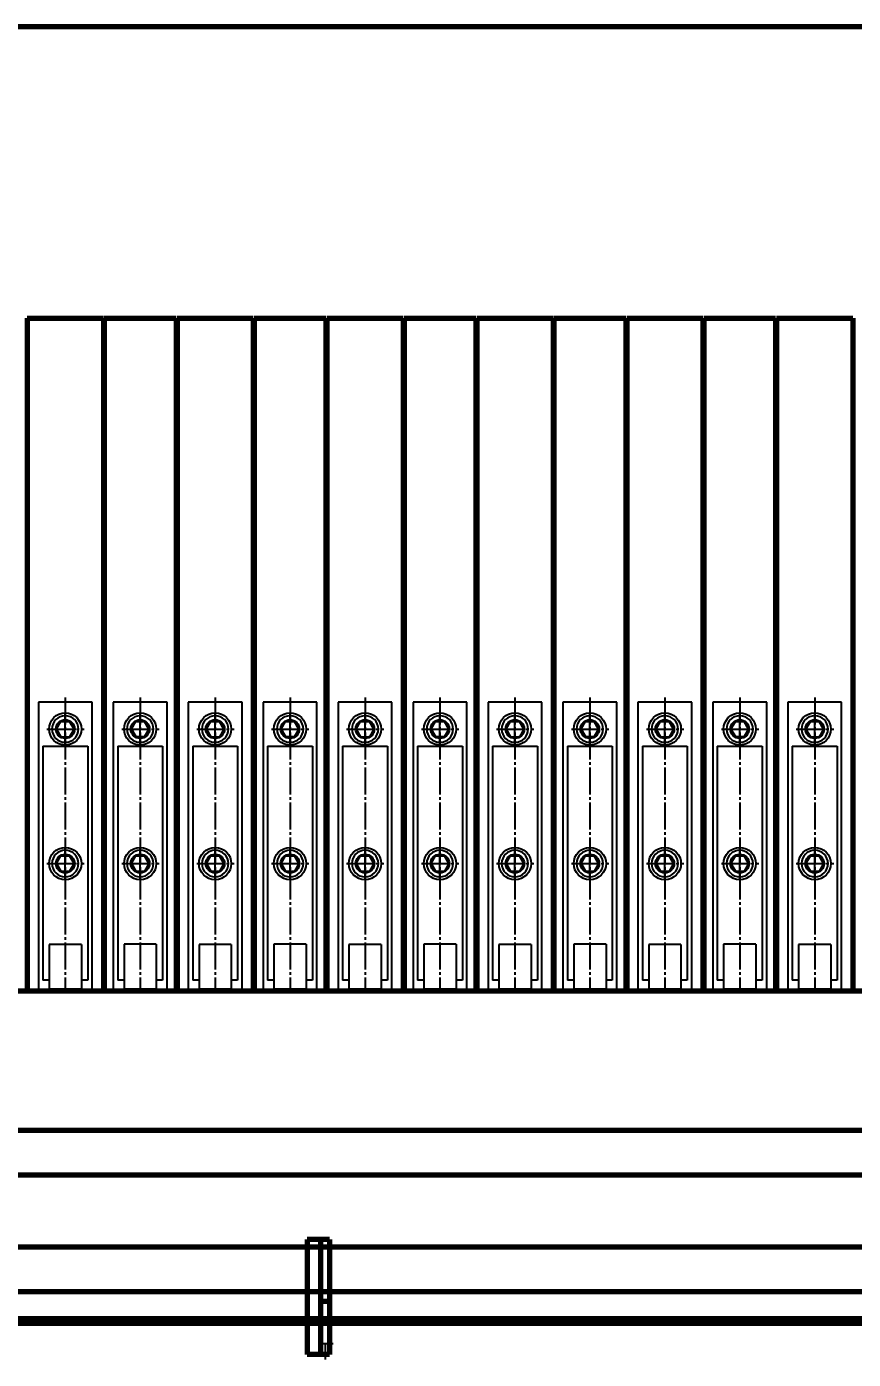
# Model space of a CAD drawing. Header units: millimetres. Extents: x -14850 to 14850, y -10500 to 10500.
# Drawn here: x -7885 to -6964, y 2566 to 4052 of the extents above; entities that cross this region are included whole.
import ezdxf

# ---------------------------------------------------------------- set-up
doc = ezdxf.new("R2010")
doc.units = ezdxf.units.MM
doc.linetypes.add('EB_DASH', pattern=[6, 3, -3])
doc.linetypes.add('EB_DASHDOT', pattern=[39, 30, -3, 3, -3])
for name, color, linetype, lineweight in [('CAXA0', 7, 'Continuous', 70), ('CAXA1', 1, 'EB_DASHDOT', 25), ('CAXA2', 6, 'EB_DASH', 25), ('CAXA4', 3, 'Continuous', 25)]:
    doc.layers.add(name, color=color, linetype=linetype, lineweight=lineweight)
doc.styles.add('标准', font='', dxfattribs={"width": 0.667})
doc.styles.get('标准').set_extended_font_data('NSimSun')
doc.dimstyles.new('标准', dxfattribs={"dimscale": 50, "dimtxt": 3.5, "dimasz": 3, "dimexe": 2, "dimexo": 0, "dimtad": 1, "dimdec": 1, "dimzin": 12, "dimdsep": 46, "dimtxsty": '标准', "dimcen": 0, "dimdle": 4, "dimaunit": 1, "dimazin": 2, "dimtfac": 1, "dimtdec": 3, "dimtmove": 0, "dimatfit": 3, "dimfxl": 0, "dimtolj": 1, "dimtzin": 0, "dimarcsym": 0})

# ---------------------------------------------------------------- blocks, each defined once
blk = doc.blocks.new('CAXBLOCK47', base_point=(-7560, 2639))
at = {"layer": 'CAXA0', "linetype": 'Continuous', "lineweight": 70}
for p, q in [((-7547.4, 2699.6), (-7572.4, 2699.6)), ((-7572.4, 2699.6), (-7572.4, 2571.6)), ((-7557.4, 2699.6), (-7557.4, 2571.6)), ((-7547.4, 2699.6), (-7547.4, 2571.6)), ((-7547.4, 2630.6), (-7557.4, 2630.6)), ((-7547.4, 2571.6), (-7572.4, 2571.6))]:
    blk.add_line(p, q, dxfattribs=at)
at = {"layer": 'CAXA1', "linetype": 'EB_DASHDOT', "lineweight": 25}
for p, q in [((-7560, 2608.6), (-7545.4, 2608.6)), ((-7559.5, 2583.6), (-7543.5, 2583.6))]:
    blk.add_line(p, q, dxfattribs=at)
at = {"layer": 'CAXA1', "color": 1, "linetype": 'EB_DASHDOT', "lineweight": 25}
blk.add_line((-7552.4, 2582.5), (-7552.4, 2566), dxfattribs=at)
blk = doc.blocks.new('CAXBLOCK241', base_point=(-7049.4, 3351.7))
at = {"layer": 'CAXA0', "linetype": 'Continuous', "lineweight": 70}
for p, q in [((-7049.4, 3726.7), (-6964.4, 3726.7)), ((-7049.4, 3726.7), (-7049.4, 2976.7)), ((-6964.4, 3726.7), (-6964.4, 2976.7)), ((-7049.4, 2976.7), (-6964.4, 2976.7))]:
    blk.add_line(p, q, dxfattribs=at)
at = {"layer": 'CAXA2', "color": 6, "linetype": 'Continuous', "lineweight": 25}
for p, q in [((-7036.9, 3298.7), (-7036.9, 2976.7)), ((-6976.9, 3298.7), (-7036.9, 3298.7)), ((-6976.9, 2976.7), (-6976.9, 3298.7)), ((-7006.9, 3250.8), (-7006.9, 3286.5)), ((-7016.7, 3268.7), (-7011.8, 3277.2)), ((-7016.7, 3268.7), (-7011.8, 3260.2)), ((-7011.8, 3277.2), (-7002, 3277.2)), ((-6997.1, 3268.7), (-7002, 3277.2)), ((-6997.1, 3268.7), (-7002, 3277.2)), ((-6997.1, 3268.7), (-7002, 3260.2)), ((-7011.8, 3260.2), (-7002, 3260.2)), ((-7031.9, 3249.7), (-7031.9, 2988.7)), ((-7031.9, 3249.7), (-6981.9, 3249.7)), ((-6981.9, 3249.7), (-6981.9, 2988.7)), ((-7006.9, 3100.8), (-7006.9, 3136.5)), ((-7016.7, 3118.7), (-7011.8, 3127.2)), ((-7011.8, 3127.2), (-7002, 3127.2)), ((-6997.1, 3118.7), (-7002, 3127.2)), ((-6997.1, 3118.7), (-7002, 3127.2)), ((-7016.7, 3118.7), (-7011.8, 3110.2)), ((-7011.8, 3110.2), (-7002, 3110.2)), ((-6997.1, 3118.7), (-7002, 3110.2)), ((-7024.9, 3028.7), (-7024.9, 2978.7)), ((-6988.9, 3028.7), (-7024.9, 3028.7)), ((-6988.9, 3028.7), (-6988.9, 2978.7)), ((-7024.9, 2988.7), (-7031.9, 2988.7)), ((-6981.9, 2988.7), (-6988.9, 2988.7)), ((-6988.9, 2978.7), (-7024.9, 2978.7))]:
    blk.add_line(p, q, dxfattribs=at)
at = {"layer": 'CAXA2', "color": 6, "linetype": 'EB_DASHDOT', "lineweight": 25}
for p, q in [((-7006.9, 3303.7), (-7006.9, 2976.7)), ((-7027.4, 3268.7), (-6985.8, 3268.7)), ((-7027.4, 3118.7), (-6985.8, 3118.7))]:
    blk.add_line(p, q, dxfattribs=at)
at = {"layer": 'CAXA2', "color": 6, "linetype": 'Continuous', "lineweight": 25}
for centre, radius in [((-7006.9, 3268.7), 18), ((-7006.9, 3268.7), 10.5), ((-7006.9, 3268.7), 9.81), ((-7006.9, 3118.7), 18), ((-7006.9, 3118.7), 18), ((-7006.9, 3118.7), 10.5), ((-7006.9, 3118.7), 10.5), ((-7006.9, 3118.7), 9.81)]:
    blk.add_circle(centre, radius, dxfattribs=at)
for centre, start, end in [((-7006.9, 3268.7), 0, 180), ((-7006.9, 3268.7), 180, 0), ((-7006.9, 3118.7), 0, 180), ((-7006.9, 3118.7), 180, 0)]:
    blk.add_arc(centre, 14.8, start, end, dxfattribs=at)
blk = doc.blocks.new('CAXBLOCK242', base_point=(-6945.5, 3358.4))
at = {"layer": 'CAXA0', "linetype": 'Continuous', "lineweight": 70}
for p, q in [((-7130.4, 3726.7), (-7050.4, 3726.7)), ((-7130.4, 3726.7), (-7130.4, 2976.7)), ((-7050.4, 3726.7), (-7050.4, 2976.7)), ((-7130.4, 2976.7), (-7050.4, 2976.7))]:
    blk.add_line(p, q, dxfattribs=at)
at = {"layer": 'CAXA2', "color": 6, "linetype": 'Continuous', "lineweight": 25}
for p, q in [((-7120.4, 3298.7), (-7120.4, 2976.7)), ((-7060.4, 3298.7), (-7120.4, 3298.7)), ((-7060.4, 2976.7), (-7060.4, 3298.7)), ((-7090.4, 3250.8), (-7090.4, 3286.5)), ((-7100.2, 3268.7), (-7095.3, 3277.2)), ((-7100.2, 3268.7), (-7095.3, 3260.2)), ((-7095.3, 3277.2), (-7085.5, 3277.2)), ((-7080.6, 3268.7), (-7085.5, 3277.2)), ((-7080.6, 3268.7), (-7085.5, 3277.2)), ((-7080.6, 3268.7), (-7085.5, 3260.2)), ((-7095.3, 3260.2), (-7085.5, 3260.2)), ((-7115.4, 3249.7), (-7115.4, 2988.7)), ((-7115.4, 3249.7), (-7065.4, 3249.7)), ((-7065.4, 3249.7), (-7065.4, 2988.7)), ((-7090.4, 3100.8), (-7090.4, 3136.5)), ((-7100.2, 3118.7), (-7095.3, 3127.2)), ((-7095.3, 3127.2), (-7085.5, 3127.2)), ((-7080.6, 3118.7), (-7085.5, 3127.2)), ((-7080.6, 3118.7), (-7085.5, 3127.2)), ((-7100.2, 3118.7), (-7095.3, 3110.2)), ((-7095.3, 3110.2), (-7085.5, 3110.2)), ((-7080.6, 3118.7), (-7085.5, 3110.2)), ((-7108.4, 3028.7), (-7108.4, 2978.7)), ((-7072.4, 3028.7), (-7108.4, 3028.7)), ((-7072.4, 3028.7), (-7072.4, 2978.7)), ((-7108.4, 2988.7), (-7115.4, 2988.7)), ((-7065.4, 2988.7), (-7072.4, 2988.7)), ((-7072.4, 2978.7), (-7108.4, 2978.7))]:
    blk.add_line(p, q, dxfattribs=at)
at = {"layer": 'CAXA2', "color": 6, "linetype": 'EB_DASHDOT', "lineweight": 25}
for p, q in [((-7090.4, 3303.7), (-7090.4, 2976.7)), ((-7110.9, 3268.7), (-7069.3, 3268.7)), ((-7110.9, 3118.7), (-7069.3, 3118.7))]:
    blk.add_line(p, q, dxfattribs=at)
at = {"layer": 'CAXA2', "color": 6, "linetype": 'Continuous', "lineweight": 25}
for centre, radius in [((-7090.4, 3268.7), 18), ((-7090.4, 3268.7), 10.5), ((-7090.4, 3268.7), 9.81), ((-7090.4, 3118.7), 18), ((-7090.4, 3118.7), 18), ((-7090.4, 3118.7), 10.5), ((-7090.4, 3118.7), 10.5), ((-7090.4, 3118.7), 9.81)]:
    blk.add_circle(centre, radius, dxfattribs=at)
for centre, start, end in [((-7090.4, 3268.7), 0, 180), ((-7090.4, 3268.7), 180, 0), ((-7090.4, 3118.7), 0, 180), ((-7090.4, 3118.7), 180, 0)]:
    blk.add_arc(centre, 14.8, start, end, dxfattribs=at)
blk = doc.blocks.new('CAXBLOCK243', base_point=(-7216.4, 3351.7))
at = {"layer": 'CAXA0', "linetype": 'Continuous', "lineweight": 70}
for p, q in [((-7216.4, 3726.7), (-7131.4, 3726.7)), ((-7216.4, 3726.7), (-7216.4, 2976.7)), ((-7131.4, 3726.7), (-7131.4, 2976.7)), ((-7216.4, 2976.7), (-7131.4, 2976.7))]:
    blk.add_line(p, q, dxfattribs=at)
at = {"layer": 'CAXA2', "color": 6, "linetype": 'Continuous', "lineweight": 25}
for p, q in [((-7203.9, 3298.7), (-7203.9, 2976.7)), ((-7143.9, 3298.7), (-7203.9, 3298.7)), ((-7143.9, 2976.7), (-7143.9, 3298.7)), ((-7173.9, 3250.8), (-7173.9, 3286.5)), ((-7183.7, 3268.7), (-7178.8, 3277.2)), ((-7183.7, 3268.7), (-7178.8, 3260.2)), ((-7178.8, 3277.2), (-7169, 3277.2)), ((-7164.1, 3268.7), (-7169, 3277.2)), ((-7164.1, 3268.7), (-7169, 3277.2)), ((-7164.1, 3268.7), (-7169, 3260.2)), ((-7178.8, 3260.2), (-7169, 3260.2)), ((-7198.9, 3249.7), (-7198.9, 2988.7)), ((-7198.9, 3249.7), (-7148.9, 3249.7)), ((-7148.9, 3249.7), (-7148.9, 2988.7)), ((-7173.9, 3100.8), (-7173.9, 3136.5)), ((-7183.7, 3118.7), (-7178.8, 3127.2)), ((-7178.8, 3127.2), (-7169, 3127.2)), ((-7164.1, 3118.7), (-7169, 3127.2)), ((-7164.1, 3118.7), (-7169, 3127.2)), ((-7183.7, 3118.7), (-7178.8, 3110.2)), ((-7178.8, 3110.2), (-7169, 3110.2)), ((-7164.1, 3118.7), (-7169, 3110.2)), ((-7191.9, 3028.7), (-7191.9, 2978.7)), ((-7155.9, 3028.7), (-7191.9, 3028.7)), ((-7155.9, 3028.7), (-7155.9, 2978.7)), ((-7191.9, 2988.7), (-7198.9, 2988.7)), ((-7148.9, 2988.7), (-7155.9, 2988.7)), ((-7155.9, 2978.7), (-7191.9, 2978.7))]:
    blk.add_line(p, q, dxfattribs=at)
at = {"layer": 'CAXA2', "color": 6, "linetype": 'EB_DASHDOT', "lineweight": 25}
for p, q in [((-7173.9, 3303.7), (-7173.9, 2976.7)), ((-7194.4, 3268.7), (-7152.8, 3268.7)), ((-7194.4, 3118.7), (-7152.8, 3118.7))]:
    blk.add_line(p, q, dxfattribs=at)
at = {"layer": 'CAXA2', "color": 6, "linetype": 'Continuous', "lineweight": 25}
for centre, radius in [((-7173.9, 3268.7), 18), ((-7173.9, 3268.7), 10.5), ((-7173.9, 3268.7), 9.81), ((-7173.9, 3118.7), 18), ((-7173.9, 3118.7), 18), ((-7173.9, 3118.7), 10.5), ((-7173.9, 3118.7), 10.5), ((-7173.9, 3118.7), 9.81)]:
    blk.add_circle(centre, radius, dxfattribs=at)
for centre, start, end in [((-7173.9, 3268.7), 0, 180), ((-7173.9, 3268.7), 180, 0), ((-7173.9, 3118.7), 0, 180), ((-7173.9, 3118.7), 180, 0)]:
    blk.add_arc(centre, 14.8, start, end, dxfattribs=at)
blk = doc.blocks.new('CAXBLOCK244', base_point=(-7112.5, 3358.4))
at = {"layer": 'CAXA0', "linetype": 'Continuous', "lineweight": 70}
for p, q in [((-7297.4, 3726.7), (-7217.4, 3726.7)), ((-7297.4, 3726.7), (-7297.4, 2976.7)), ((-7217.4, 3726.7), (-7217.4, 2976.7)), ((-7297.4, 2976.7), (-7217.4, 2976.7))]:
    blk.add_line(p, q, dxfattribs=at)
at = {"layer": 'CAXA2', "color": 6, "linetype": 'Continuous', "lineweight": 25}
for p, q in [((-7287.4, 3298.7), (-7287.4, 2976.7)), ((-7227.4, 3298.7), (-7287.4, 3298.7)), ((-7227.4, 2976.7), (-7227.4, 3298.7)), ((-7257.4, 3250.8), (-7257.4, 3286.5)), ((-7267.2, 3268.7), (-7262.3, 3277.2)), ((-7267.2, 3268.7), (-7262.3, 3260.2)), ((-7262.3, 3277.2), (-7252.5, 3277.2)), ((-7247.6, 3268.7), (-7252.5, 3277.2)), ((-7247.6, 3268.7), (-7252.5, 3277.2)), ((-7247.6, 3268.7), (-7252.5, 3260.2)), ((-7262.3, 3260.2), (-7252.5, 3260.2)), ((-7282.4, 3249.7), (-7282.4, 2988.7)), ((-7282.4, 3249.7), (-7232.4, 3249.7)), ((-7232.4, 3249.7), (-7232.4, 2988.7)), ((-7257.4, 3100.8), (-7257.4, 3136.5)), ((-7267.2, 3118.7), (-7262.3, 3127.2)), ((-7262.3, 3127.2), (-7252.5, 3127.2)), ((-7247.6, 3118.7), (-7252.5, 3127.2)), ((-7247.6, 3118.7), (-7252.5, 3127.2)), ((-7267.2, 3118.7), (-7262.3, 3110.2)), ((-7262.3, 3110.2), (-7252.5, 3110.2)), ((-7247.6, 3118.7), (-7252.5, 3110.2)), ((-7275.4, 3028.7), (-7275.4, 2978.7)), ((-7239.4, 3028.7), (-7275.4, 3028.7)), ((-7239.4, 3028.7), (-7239.4, 2978.7)), ((-7275.4, 2988.7), (-7282.4, 2988.7)), ((-7232.4, 2988.7), (-7239.4, 2988.7)), ((-7239.4, 2978.7), (-7275.4, 2978.7))]:
    blk.add_line(p, q, dxfattribs=at)
at = {"layer": 'CAXA2', "color": 6, "linetype": 'EB_DASHDOT', "lineweight": 25}
for p, q in [((-7257.4, 3303.7), (-7257.4, 2976.7)), ((-7277.9, 3268.7), (-7236.3, 3268.7)), ((-7277.9, 3118.7), (-7236.3, 3118.7))]:
    blk.add_line(p, q, dxfattribs=at)
at = {"layer": 'CAXA2', "color": 6, "linetype": 'Continuous', "lineweight": 25}
for centre, radius in [((-7257.4, 3268.7), 18), ((-7257.4, 3268.7), 10.5), ((-7257.4, 3268.7), 9.81), ((-7257.4, 3118.7), 18), ((-7257.4, 3118.7), 18), ((-7257.4, 3118.7), 10.5), ((-7257.4, 3118.7), 10.5), ((-7257.4, 3118.7), 9.81)]:
    blk.add_circle(centre, radius, dxfattribs=at)
for centre, start, end in [((-7257.4, 3268.7), 0, 180), ((-7257.4, 3268.7), 180, 0), ((-7257.4, 3118.7), 0, 180), ((-7257.4, 3118.7), 180, 0)]:
    blk.add_arc(centre, 14.8, start, end, dxfattribs=at)
blk = doc.blocks.new('CAXBLOCK245', base_point=(-7383.4, 3351.7))
at = {"layer": 'CAXA0', "linetype": 'Continuous', "lineweight": 70}
for p, q in [((-7383.4, 3726.7), (-7298.4, 3726.7)), ((-7383.4, 3726.7), (-7383.4, 2976.7)), ((-7298.4, 3726.7), (-7298.4, 2976.7)), ((-7383.4, 2976.7), (-7298.4, 2976.7))]:
    blk.add_line(p, q, dxfattribs=at)
at = {"layer": 'CAXA2', "color": 6, "linetype": 'Continuous', "lineweight": 25}
for p, q in [((-7370.9, 3298.7), (-7370.9, 2976.7)), ((-7310.9, 3298.7), (-7370.9, 3298.7)), ((-7310.9, 2976.7), (-7310.9, 3298.7)), ((-7340.9, 3250.8), (-7340.9, 3286.5)), ((-7350.7, 3268.7), (-7345.8, 3277.2)), ((-7350.7, 3268.7), (-7345.8, 3260.2)), ((-7345.8, 3277.2), (-7336, 3277.2)), ((-7331.1, 3268.7), (-7336, 3277.2)), ((-7331.1, 3268.7), (-7336, 3277.2)), ((-7331.1, 3268.7), (-7336, 3260.2)), ((-7345.8, 3260.2), (-7336, 3260.2)), ((-7365.9, 3249.7), (-7365.9, 2988.7)), ((-7365.9, 3249.7), (-7315.9, 3249.7)), ((-7315.9, 3249.7), (-7315.9, 2988.7)), ((-7340.9, 3100.8), (-7340.9, 3136.5)), ((-7350.7, 3118.7), (-7345.8, 3127.2)), ((-7345.8, 3127.2), (-7336, 3127.2)), ((-7331.1, 3118.7), (-7336, 3127.2)), ((-7331.1, 3118.7), (-7336, 3127.2)), ((-7350.7, 3118.7), (-7345.8, 3110.2)), ((-7345.8, 3110.2), (-7336, 3110.2)), ((-7331.1, 3118.7), (-7336, 3110.2)), ((-7358.9, 3028.7), (-7358.9, 2978.7)), ((-7322.9, 3028.7), (-7358.9, 3028.7)), ((-7322.9, 3028.7), (-7322.9, 2978.7)), ((-7358.9, 2988.7), (-7365.9, 2988.7)), ((-7315.9, 2988.7), (-7322.9, 2988.7)), ((-7322.9, 2978.7), (-7358.9, 2978.7))]:
    blk.add_line(p, q, dxfattribs=at)
at = {"layer": 'CAXA2', "color": 6, "linetype": 'EB_DASHDOT', "lineweight": 25}
for p, q in [((-7340.9, 3303.7), (-7340.9, 2976.7)), ((-7361.4, 3268.7), (-7319.8, 3268.7)), ((-7361.4, 3118.7), (-7319.8, 3118.7))]:
    blk.add_line(p, q, dxfattribs=at)
at = {"layer": 'CAXA2', "color": 6, "linetype": 'Continuous', "lineweight": 25}
for centre, radius in [((-7340.9, 3268.7), 18), ((-7340.9, 3268.7), 10.5), ((-7340.9, 3268.7), 9.81), ((-7340.9, 3118.7), 18), ((-7340.9, 3118.7), 18), ((-7340.9, 3118.7), 10.5), ((-7340.9, 3118.7), 10.5), ((-7340.9, 3118.7), 9.81)]:
    blk.add_circle(centre, radius, dxfattribs=at)
for centre, start, end in [((-7340.9, 3268.7), 0, 180), ((-7340.9, 3268.7), 180, 0), ((-7340.9, 3118.7), 0, 180), ((-7340.9, 3118.7), 180, 0)]:
    blk.add_arc(centre, 14.8, start, end, dxfattribs=at)
blk = doc.blocks.new('CAXBLOCK246', base_point=(-7279.5, 3358.4))
at = {"layer": 'CAXA0', "linetype": 'Continuous', "lineweight": 70}
for p, q in [((-7464.4, 3726.7), (-7384.4, 3726.7)), ((-7464.4, 3726.7), (-7464.4, 2976.7)), ((-7384.4, 3726.7), (-7384.4, 2976.7)), ((-7464.4, 2976.7), (-7384.4, 2976.7))]:
    blk.add_line(p, q, dxfattribs=at)
at = {"layer": 'CAXA2', "color": 6, "linetype": 'Continuous', "lineweight": 25}
for p, q in [((-7454.4, 3298.7), (-7454.4, 2976.7)), ((-7394.4, 3298.7), (-7454.4, 3298.7)), ((-7394.4, 2976.7), (-7394.4, 3298.7)), ((-7424.4, 3250.8), (-7424.4, 3286.5)), ((-7434.2, 3268.7), (-7429.3, 3277.2)), ((-7434.2, 3268.7), (-7429.3, 3260.2)), ((-7429.3, 3277.2), (-7419.5, 3277.2)), ((-7414.6, 3268.7), (-7419.5, 3277.2)), ((-7414.6, 3268.7), (-7419.5, 3277.2)), ((-7414.6, 3268.7), (-7419.5, 3260.2)), ((-7429.3, 3260.2), (-7419.5, 3260.2)), ((-7449.4, 3249.7), (-7449.4, 2988.7)), ((-7449.4, 3249.7), (-7399.4, 3249.7)), ((-7399.4, 3249.7), (-7399.4, 2988.7)), ((-7424.4, 3100.8), (-7424.4, 3136.5)), ((-7434.2, 3118.7), (-7429.3, 3127.2)), ((-7429.3, 3127.2), (-7419.5, 3127.2)), ((-7414.6, 3118.7), (-7419.5, 3127.2)), ((-7414.6, 3118.7), (-7419.5, 3127.2)), ((-7434.2, 3118.7), (-7429.3, 3110.2)), ((-7429.3, 3110.2), (-7419.5, 3110.2)), ((-7414.6, 3118.7), (-7419.5, 3110.2)), ((-7442.4, 3028.7), (-7442.4, 2978.7)), ((-7406.4, 3028.7), (-7442.4, 3028.7)), ((-7406.4, 3028.7), (-7406.4, 2978.7)), ((-7442.4, 2988.7), (-7449.4, 2988.7)), ((-7399.4, 2988.7), (-7406.4, 2988.7)), ((-7406.4, 2978.7), (-7442.4, 2978.7))]:
    blk.add_line(p, q, dxfattribs=at)
at = {"layer": 'CAXA2', "color": 6, "linetype": 'EB_DASHDOT', "lineweight": 25}
for p, q in [((-7424.4, 3303.7), (-7424.4, 2976.7)), ((-7444.9, 3268.7), (-7403.3, 3268.7)), ((-7444.9, 3118.7), (-7403.3, 3118.7))]:
    blk.add_line(p, q, dxfattribs=at)
at = {"layer": 'CAXA2', "color": 6, "linetype": 'Continuous', "lineweight": 25}
for centre, radius in [((-7424.4, 3268.7), 18), ((-7424.4, 3268.7), 10.5), ((-7424.4, 3268.7), 9.81), ((-7424.4, 3118.7), 18), ((-7424.4, 3118.7), 18), ((-7424.4, 3118.7), 10.5), ((-7424.4, 3118.7), 10.5), ((-7424.4, 3118.7), 9.81)]:
    blk.add_circle(centre, radius, dxfattribs=at)
for centre, start, end in [((-7424.4, 3268.7), 0, 180), ((-7424.4, 3268.7), 180, 0), ((-7424.4, 3118.7), 0, 180), ((-7424.4, 3118.7), 180, 0)]:
    blk.add_arc(centre, 14.8, start, end, dxfattribs=at)
blk = doc.blocks.new('CAXBLOCK247', base_point=(-7550.4, 3351.7))
at = {"layer": 'CAXA0', "linetype": 'Continuous', "lineweight": 70}
for p, q in [((-7550.4, 3726.7), (-7465.4, 3726.7)), ((-7550.4, 3726.7), (-7550.4, 2976.7)), ((-7465.4, 3726.7), (-7465.4, 2976.7)), ((-7550.4, 2976.7), (-7465.4, 2976.7))]:
    blk.add_line(p, q, dxfattribs=at)
at = {"layer": 'CAXA2', "color": 6, "linetype": 'Continuous', "lineweight": 25}
for p, q in [((-7537.9, 3298.7), (-7537.9, 2976.7)), ((-7477.9, 3298.7), (-7537.9, 3298.7)), ((-7477.9, 2976.7), (-7477.9, 3298.7)), ((-7507.9, 3250.8), (-7507.9, 3286.5)), ((-7517.7, 3268.7), (-7512.8, 3277.2)), ((-7517.7, 3268.7), (-7512.8, 3260.2)), ((-7512.8, 3277.2), (-7503, 3277.2)), ((-7498.1, 3268.7), (-7503, 3277.2)), ((-7498.1, 3268.7), (-7503, 3277.2)), ((-7498.1, 3268.7), (-7503, 3260.2)), ((-7512.8, 3260.2), (-7503, 3260.2)), ((-7532.9, 3249.7), (-7532.9, 2988.7)), ((-7532.9, 3249.7), (-7482.9, 3249.7)), ((-7482.9, 3249.7), (-7482.9, 2988.7)), ((-7507.9, 3100.8), (-7507.9, 3136.5)), ((-7517.7, 3118.7), (-7512.8, 3127.2)), ((-7512.8, 3127.2), (-7503, 3127.2)), ((-7498.1, 3118.7), (-7503, 3127.2)), ((-7498.1, 3118.7), (-7503, 3127.2)), ((-7517.7, 3118.7), (-7512.8, 3110.2)), ((-7512.8, 3110.2), (-7503, 3110.2)), ((-7498.1, 3118.7), (-7503, 3110.2)), ((-7525.9, 3028.7), (-7525.9, 2978.7)), ((-7489.9, 3028.7), (-7525.9, 3028.7)), ((-7489.9, 3028.7), (-7489.9, 2978.7)), ((-7525.9, 2988.7), (-7532.9, 2988.7)), ((-7482.9, 2988.7), (-7489.9, 2988.7)), ((-7489.9, 2978.7), (-7525.9, 2978.7))]:
    blk.add_line(p, q, dxfattribs=at)
at = {"layer": 'CAXA2', "color": 6, "linetype": 'EB_DASHDOT', "lineweight": 25}
for p, q in [((-7507.9, 3303.7), (-7507.9, 2976.7)), ((-7528.4, 3268.7), (-7486.8, 3268.7)), ((-7528.4, 3118.7), (-7486.8, 3118.7))]:
    blk.add_line(p, q, dxfattribs=at)
at = {"layer": 'CAXA2', "color": 6, "linetype": 'Continuous', "lineweight": 25}
for centre, radius in [((-7507.9, 3268.7), 18), ((-7507.9, 3268.7), 10.5), ((-7507.9, 3268.7), 9.81), ((-7507.9, 3118.7), 18), ((-7507.9, 3118.7), 18), ((-7507.9, 3118.7), 10.5), ((-7507.9, 3118.7), 10.5), ((-7507.9, 3118.7), 9.81)]:
    blk.add_circle(centre, radius, dxfattribs=at)
for centre, start, end in [((-7507.9, 3268.7), 0, 180), ((-7507.9, 3268.7), 180, 0), ((-7507.9, 3118.7), 0, 180), ((-7507.9, 3118.7), 180, 0)]:
    blk.add_arc(centre, 14.8, start, end, dxfattribs=at)
blk = doc.blocks.new('CAXBLOCK248', base_point=(-7446.5, 3358.4))
at = {"layer": 'CAXA0', "linetype": 'Continuous', "lineweight": 70}
for p, q in [((-7631.4, 3726.7), (-7551.4, 3726.7)), ((-7631.4, 3726.7), (-7631.4, 2976.7)), ((-7551.4, 3726.7), (-7551.4, 2976.7)), ((-7631.4, 2976.7), (-7551.4, 2976.7))]:
    blk.add_line(p, q, dxfattribs=at)
at = {"layer": 'CAXA2', "color": 6, "linetype": 'Continuous', "lineweight": 25}
for p, q in [((-7621.4, 3298.7), (-7621.4, 2976.7)), ((-7561.4, 3298.7), (-7621.4, 3298.7)), ((-7561.4, 2976.7), (-7561.4, 3298.7)), ((-7591.4, 3250.8), (-7591.4, 3286.5)), ((-7601.2, 3268.7), (-7596.3, 3277.2)), ((-7601.2, 3268.7), (-7596.3, 3260.2)), ((-7596.3, 3277.2), (-7586.5, 3277.2)), ((-7581.6, 3268.7), (-7586.5, 3277.2)), ((-7581.6, 3268.7), (-7586.5, 3277.2)), ((-7581.6, 3268.7), (-7586.5, 3260.2)), ((-7596.3, 3260.2), (-7586.5, 3260.2)), ((-7616.4, 3249.7), (-7616.4, 2988.7)), ((-7616.4, 3249.7), (-7566.4, 3249.7)), ((-7566.4, 3249.7), (-7566.4, 2988.7)), ((-7591.4, 3100.8), (-7591.4, 3136.5)), ((-7601.2, 3118.7), (-7596.3, 3127.2)), ((-7596.3, 3127.2), (-7586.5, 3127.2)), ((-7581.6, 3118.7), (-7586.5, 3127.2)), ((-7581.6, 3118.7), (-7586.5, 3127.2)), ((-7601.2, 3118.7), (-7596.3, 3110.2)), ((-7596.3, 3110.2), (-7586.5, 3110.2)), ((-7581.6, 3118.7), (-7586.5, 3110.2)), ((-7609.4, 3028.7), (-7609.4, 2978.7)), ((-7573.4, 3028.7), (-7609.4, 3028.7)), ((-7573.4, 3028.7), (-7573.4, 2978.7)), ((-7609.4, 2988.7), (-7616.4, 2988.7)), ((-7566.4, 2988.7), (-7573.4, 2988.7)), ((-7573.4, 2978.7), (-7609.4, 2978.7))]:
    blk.add_line(p, q, dxfattribs=at)
at = {"layer": 'CAXA2', "color": 6, "linetype": 'EB_DASHDOT', "lineweight": 25}
for p, q in [((-7591.4, 3303.7), (-7591.4, 2976.7)), ((-7611.9, 3268.7), (-7570.3, 3268.7)), ((-7611.9, 3118.7), (-7570.3, 3118.7))]:
    blk.add_line(p, q, dxfattribs=at)
at = {"layer": 'CAXA2', "color": 6, "linetype": 'Continuous', "lineweight": 25}
for centre, radius in [((-7591.4, 3268.7), 18), ((-7591.4, 3268.7), 10.5), ((-7591.4, 3268.7), 9.81), ((-7591.4, 3118.7), 18), ((-7591.4, 3118.7), 18), ((-7591.4, 3118.7), 10.5), ((-7591.4, 3118.7), 10.5), ((-7591.4, 3118.7), 9.81)]:
    blk.add_circle(centre, radius, dxfattribs=at)
for centre, start, end in [((-7591.4, 3268.7), 0, 180), ((-7591.4, 3268.7), 180, 0), ((-7591.4, 3118.7), 0, 180), ((-7591.4, 3118.7), 180, 0)]:
    blk.add_arc(centre, 14.8, start, end, dxfattribs=at)
blk = doc.blocks.new('CAXBLOCK249', base_point=(-7717.4, 3351.7))
at = {"layer": 'CAXA0', "linetype": 'Continuous', "lineweight": 70}
for p, q in [((-7717.4, 3726.7), (-7632.4, 3726.7)), ((-7717.4, 3726.7), (-7717.4, 2976.7)), ((-7632.4, 3726.7), (-7632.4, 2976.7)), ((-7717.4, 2976.7), (-7632.4, 2976.7))]:
    blk.add_line(p, q, dxfattribs=at)
at = {"layer": 'CAXA2', "color": 6, "linetype": 'Continuous', "lineweight": 25}
for p, q in [((-7704.9, 3298.7), (-7704.9, 2976.7)), ((-7644.9, 3298.7), (-7704.9, 3298.7)), ((-7644.9, 2976.7), (-7644.9, 3298.7)), ((-7674.9, 3250.8), (-7674.9, 3286.5)), ((-7684.7, 3268.7), (-7679.8, 3277.2)), ((-7684.7, 3268.7), (-7679.8, 3260.2)), ((-7679.8, 3277.2), (-7670, 3277.2)), ((-7665.1, 3268.7), (-7670, 3277.2)), ((-7665.1, 3268.7), (-7670, 3277.2)), ((-7665.1, 3268.7), (-7670, 3260.2)), ((-7679.8, 3260.2), (-7670, 3260.2)), ((-7699.9, 3249.7), (-7699.9, 2988.7)), ((-7699.9, 3249.7), (-7649.9, 3249.7)), ((-7649.9, 3249.7), (-7649.9, 2988.7)), ((-7674.9, 3100.8), (-7674.9, 3136.5)), ((-7684.7, 3118.7), (-7679.8, 3127.2)), ((-7679.8, 3127.2), (-7670, 3127.2)), ((-7665.1, 3118.7), (-7670, 3127.2)), ((-7665.1, 3118.7), (-7670, 3127.2)), ((-7684.7, 3118.7), (-7679.8, 3110.2)), ((-7679.8, 3110.2), (-7670, 3110.2)), ((-7665.1, 3118.7), (-7670, 3110.2)), ((-7692.9, 3028.7), (-7692.9, 2978.7)), ((-7656.9, 3028.7), (-7692.9, 3028.7)), ((-7656.9, 3028.7), (-7656.9, 2978.7)), ((-7692.9, 2988.7), (-7699.9, 2988.7)), ((-7649.9, 2988.7), (-7656.9, 2988.7)), ((-7656.9, 2978.7), (-7692.9, 2978.7))]:
    blk.add_line(p, q, dxfattribs=at)
at = {"layer": 'CAXA2', "color": 6, "linetype": 'EB_DASHDOT', "lineweight": 25}
for p, q in [((-7674.9, 3303.7), (-7674.9, 2976.7)), ((-7695.4, 3268.7), (-7653.8, 3268.7)), ((-7695.4, 3118.7), (-7653.8, 3118.7))]:
    blk.add_line(p, q, dxfattribs=at)
at = {"layer": 'CAXA2', "color": 6, "linetype": 'Continuous', "lineweight": 25}
for centre, radius in [((-7674.9, 3268.7), 18), ((-7674.9, 3268.7), 10.5), ((-7674.9, 3268.7), 9.81), ((-7674.9, 3118.7), 18), ((-7674.9, 3118.7), 18), ((-7674.9, 3118.7), 10.5), ((-7674.9, 3118.7), 10.5), ((-7674.9, 3118.7), 9.81)]:
    blk.add_circle(centre, radius, dxfattribs=at)
for centre, start, end in [((-7674.9, 3268.7), 0, 180), ((-7674.9, 3268.7), 180, 0), ((-7674.9, 3118.7), 0, 180), ((-7674.9, 3118.7), 180, 0)]:
    blk.add_arc(centre, 14.8, start, end, dxfattribs=at)
blk = doc.blocks.new('CAXBLOCK250', base_point=(-7613.5, 3358.4))
at = {"layer": 'CAXA0', "linetype": 'Continuous', "lineweight": 70}
for p, q in [((-7798.4, 3726.7), (-7718.4, 3726.7)), ((-7798.4, 3726.7), (-7798.4, 2976.7)), ((-7718.4, 3726.7), (-7718.4, 2976.7)), ((-7798.4, 2976.7), (-7718.4, 2976.7))]:
    blk.add_line(p, q, dxfattribs=at)
at = {"layer": 'CAXA2', "color": 6, "linetype": 'Continuous', "lineweight": 25}
for p, q in [((-7788.4, 3298.7), (-7788.4, 2976.7)), ((-7728.4, 3298.7), (-7788.4, 3298.7)), ((-7728.4, 2976.7), (-7728.4, 3298.7)), ((-7758.4, 3250.8), (-7758.4, 3286.5)), ((-7768.2, 3268.7), (-7763.3, 3277.2)), ((-7768.2, 3268.7), (-7763.3, 3260.2)), ((-7763.3, 3277.2), (-7753.5, 3277.2)), ((-7748.6, 3268.7), (-7753.5, 3277.2)), ((-7748.6, 3268.7), (-7753.5, 3277.2)), ((-7748.6, 3268.7), (-7753.5, 3260.2)), ((-7763.3, 3260.2), (-7753.5, 3260.2)), ((-7783.4, 3249.7), (-7783.4, 2988.7)), ((-7783.4, 3249.7), (-7733.4, 3249.7)), ((-7733.4, 3249.7), (-7733.4, 2988.7)), ((-7758.4, 3100.8), (-7758.4, 3136.5)), ((-7768.2, 3118.7), (-7763.3, 3127.2)), ((-7763.3, 3127.2), (-7753.5, 3127.2)), ((-7748.6, 3118.7), (-7753.5, 3127.2)), ((-7748.6, 3118.7), (-7753.5, 3127.2)), ((-7768.2, 3118.7), (-7763.3, 3110.2)), ((-7763.3, 3110.2), (-7753.5, 3110.2)), ((-7748.6, 3118.7), (-7753.5, 3110.2)), ((-7776.4, 3028.7), (-7776.4, 2978.7)), ((-7740.4, 3028.7), (-7776.4, 3028.7)), ((-7740.4, 3028.7), (-7740.4, 2978.7)), ((-7776.4, 2988.7), (-7783.4, 2988.7)), ((-7733.4, 2988.7), (-7740.4, 2988.7)), ((-7740.4, 2978.7), (-7776.4, 2978.7))]:
    blk.add_line(p, q, dxfattribs=at)
at = {"layer": 'CAXA2', "color": 6, "linetype": 'EB_DASHDOT', "lineweight": 25}
for p, q in [((-7758.4, 3303.7), (-7758.4, 2976.7)), ((-7778.9, 3268.7), (-7737.3, 3268.7)), ((-7778.9, 3118.7), (-7737.3, 3118.7))]:
    blk.add_line(p, q, dxfattribs=at)
at = {"layer": 'CAXA2', "color": 6, "linetype": 'Continuous', "lineweight": 25}
for centre, radius in [((-7758.4, 3268.7), 18), ((-7758.4, 3268.7), 10.5), ((-7758.4, 3268.7), 9.81), ((-7758.4, 3118.7), 18), ((-7758.4, 3118.7), 18), ((-7758.4, 3118.7), 10.5), ((-7758.4, 3118.7), 10.5), ((-7758.4, 3118.7), 9.81)]:
    blk.add_circle(centre, radius, dxfattribs=at)
for centre, start, end in [((-7758.4, 3268.7), 0, 180), ((-7758.4, 3268.7), 180, 0), ((-7758.4, 3118.7), 0, 180), ((-7758.4, 3118.7), 180, 0)]:
    blk.add_arc(centre, 14.8, start, end, dxfattribs=at)
blk = doc.blocks.new('CAXBLOCK251', base_point=(-7884.4, 3351.7))
at = {"layer": 'CAXA0', "linetype": 'Continuous', "lineweight": 70}
for p, q in [((-7884.4, 3726.7), (-7799.4, 3726.7)), ((-7884.4, 3726.7), (-7884.4, 2976.7)), ((-7799.4, 3726.7), (-7799.4, 2976.7)), ((-7884.4, 2976.7), (-7799.4, 2976.7))]:
    blk.add_line(p, q, dxfattribs=at)
at = {"layer": 'CAXA2', "color": 6, "linetype": 'Continuous', "lineweight": 25}
for p, q in [((-7871.9, 3298.7), (-7871.9, 2976.7)), ((-7811.9, 3298.7), (-7871.9, 3298.7)), ((-7811.9, 2976.7), (-7811.9, 3298.7)), ((-7841.9, 3250.8), (-7841.9, 3286.5)), ((-7851.7, 3268.7), (-7846.8, 3277.2)), ((-7851.7, 3268.7), (-7846.8, 3260.2)), ((-7846.8, 3277.2), (-7837, 3277.2)), ((-7832.1, 3268.7), (-7837, 3277.2)), ((-7832.1, 3268.7), (-7837, 3277.2)), ((-7832.1, 3268.7), (-7837, 3260.2)), ((-7846.8, 3260.2), (-7837, 3260.2)), ((-7866.9, 3249.7), (-7866.9, 2988.7)), ((-7866.9, 3249.7), (-7816.9, 3249.7)), ((-7816.9, 3249.7), (-7816.9, 2988.7)), ((-7841.9, 3100.8), (-7841.9, 3136.5)), ((-7851.7, 3118.7), (-7846.8, 3127.2)), ((-7846.8, 3127.2), (-7837, 3127.2)), ((-7832.1, 3118.7), (-7837, 3127.2)), ((-7832.1, 3118.7), (-7837, 3127.2)), ((-7851.7, 3118.7), (-7846.8, 3110.2)), ((-7846.8, 3110.2), (-7837, 3110.2)), ((-7832.1, 3118.7), (-7837, 3110.2)), ((-7859.9, 3028.7), (-7859.9, 2978.7)), ((-7823.9, 3028.7), (-7859.9, 3028.7)), ((-7823.9, 3028.7), (-7823.9, 2978.7)), ((-7859.9, 2988.7), (-7866.9, 2988.7)), ((-7816.9, 2988.7), (-7823.9, 2988.7)), ((-7823.9, 2978.7), (-7859.9, 2978.7))]:
    blk.add_line(p, q, dxfattribs=at)
at = {"layer": 'CAXA2', "color": 6, "linetype": 'EB_DASHDOT', "lineweight": 25}
for p, q in [((-7841.9, 3303.7), (-7841.9, 2976.7)), ((-7862.4, 3268.7), (-7820.8, 3268.7)), ((-7862.4, 3118.7), (-7820.8, 3118.7))]:
    blk.add_line(p, q, dxfattribs=at)
at = {"layer": 'CAXA2', "color": 6, "linetype": 'Continuous', "lineweight": 25}
for centre, radius in [((-7841.9, 3268.7), 18), ((-7841.9, 3268.7), 10.5), ((-7841.9, 3268.7), 9.81), ((-7841.9, 3118.7), 18), ((-7841.9, 3118.7), 18), ((-7841.9, 3118.7), 10.5), ((-7841.9, 3118.7), 10.5), ((-7841.9, 3118.7), 9.81)]:
    blk.add_circle(centre, radius, dxfattribs=at)
for centre, start, end in [((-7841.9, 3268.7), 0, 180), ((-7841.9, 3268.7), 180, 0), ((-7841.9, 3118.7), 0, 180), ((-7841.9, 3118.7), 180, 0)]:
    blk.add_arc(centre, 14.8, start, end, dxfattribs=at)
blk = doc.blocks.new('*D869')
at = {"layer": 'CAXA4', "linetype": 'Continuous', "lineweight": 25}
for points in [[(-11382.4, 8429.3), (-11232.4, 8448.1), (-11232.4, 8410.6)], [(657.6, 8429.3), (507.6, 8448.1), (507.6, 8410.6)]]:
    blk.add_hatch(color=0, dxfattribs=at).paths.add_polyline_path(points, flags=0)
at = {"layer": 'CAXA4', "color": 0, "linetype": 'Continuous', "lineweight": 25}
for p, q in [((-11382.4, 3016.7), (-11382.4, 8529.3)), ((657.6, 3326.7), (657.6, 8529.3)), ((657.6, 8429.3), (-11382.4, 8429.3))]:
    blk.add_line(p, q, dxfattribs=at)
at = {"layer": 'CAXA4', "color": 0, "linetype": 'Continuous', "lineweight": 25, "insert": (-5597.3, 8700.3), "char_height": 175, "attachment_point": 1, "style": '标准'}
blk.add_mtext('\\fNSimSun|b0|i0|p34;12040', dxfattribs=at)

msp = doc.modelspace()

# ---------------------------------------------------------------- linework, layer by layer
at = {"layer": 'CAXA0'}
for p, q in [((-10717.38, 4051.67), (-1918.4, 4051.67)), ((-8215.48, 2976.67), (-1384.61, 2976.67))]:
    msp.add_line(p, q, dxfattribs=at)
at = {"layer": 'CAXA0', "linetype": 'Continuous', "lineweight": 70}
for p, q in [((-7799.38, 3726.67), (-7799.38, 2976.67)), ((-7798.38, 3726.67), (-7798.38, 2976.67)), ((-7632.38, 3726.67), (-7632.38, 2976.67)), ((-7631.38, 3726.67), (-7631.38, 2976.67)), ((-7465.38, 3726.67), (-7465.38, 2976.67)), ((-7464.38, 3726.67), (-7464.38, 2976.67)), ((-7298.38, 3726.67), (-7298.38, 2976.67)), ((-7297.38, 3726.67), (-7297.38, 2976.67)), ((-7131.38, 3726.67), (-7131.38, 2976.67)), ((-7130.38, 3726.67), (-7130.38, 2976.67)), ((-6964.38, 3726.67), (-6964.38, 2976.67)), ((-8215.48, 2821.63), (-1448.52, 2821.63)), ((-8215.48, 2771.63), (-1439.32, 2771.63)), ((-8215.48, 2691.63), (-1413.46, 2691.63)), ((-8215.48, 2641.63), (-1396.63, 2641.63))]:
    msp.add_line(p, q, dxfattribs=at)
at = {"layer": 'CAXA0', "color": 3, "linetype": 'Continuous', "lineweight": 70}
for p, q in [((-1597.38, 2611.12), (-10676.37, 2611.12)), ((-1597.38, 2606.12), (-10676.37, 2606.12))]:
    msp.add_line(p, q, dxfattribs=at)

# ---------------------------------------------------------------- block references
at = {"layer": 'CAXA0', "linetype": 'Continuous', "lineweight": 70}
for name, p in [('CAXBLOCK251', (-7884.38, 3351.67)), ('CAXBLOCK250', (-7613.53, 3358.38)), ('CAXBLOCK249', (-7717.38, 3351.67)), ('CAXBLOCK248', (-7446.53, 3358.38)), ('CAXBLOCK247', (-7550.38, 3351.67)), ('CAXBLOCK246', (-7279.53, 3358.38)), ('CAXBLOCK245', (-7383.38, 3351.67)), ('CAXBLOCK244', (-7112.53, 3358.38)), ('CAXBLOCK243', (-7216.38, 3351.67)), ('CAXBLOCK242', (-6945.53, 3358.38)), ('CAXBLOCK241', (-7049.38, 3351.67)), ('CAXBLOCK47', (-7560.02, 2638.97))]:
    msp.add_blockref(name, p, dxfattribs=at)

# ---------------------------------------------------------------- dimensions: what is measured, and where the dimension line sits
at = {"layer": 'CAXA4'}
dim = msp.add_linear_dim(base=(-5362.38, 8429.33), p1=(657.62, 3326.67), p2=(-11382.38, 3016.67), text='\\fNSimSun;12040', dimstyle='标准', dxfattribs=at)
dim.commit()
dim.dimension.update_dxf_attribs({"geometry": '*D869', "text_midpoint": (-5362.38, 8580.46)})

doc.saveas('drawing.dxf')
